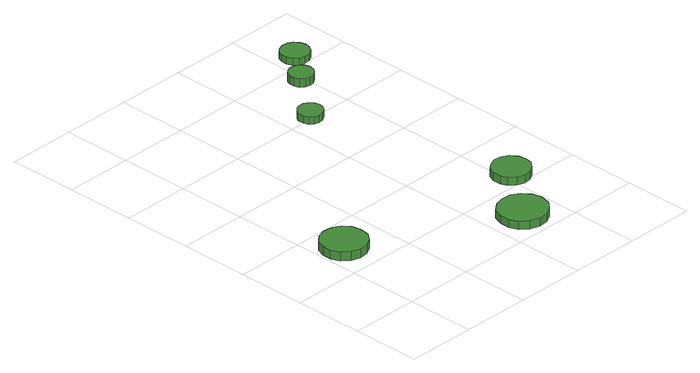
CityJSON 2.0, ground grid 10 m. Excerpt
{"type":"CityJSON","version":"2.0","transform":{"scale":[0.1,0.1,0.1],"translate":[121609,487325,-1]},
"CityObjects":{
"tree1":{"type":"SolitaryVegetationObject","attributes":{"function":"something"},"geometry":[{"type":"MultiSurface","lod":"1","boundaries":[[[0,1,2,3,4,5,6,7,8,9,10,11,12,13,14]],[[15,16,17,18,19,20,21,22,23,24,25,26,27,28,29]],[[0,29,28,1]],[[1,28,27,2]],[[2,27,26,3]],[[3,26,25,4]],[[4,25,24,5]],[[5,24,23,6]],[[6,23,22,7]],[[7,22,21,8]],[[8,21,20,9]],[[9,20,19,10]],[[10,19,18,11]],[[11,18,17,12]],[[12,17,16,13]],[[13,16,15,14]],[[14,15,29,0]]]}]},
"tree2":{"type":"SolitaryVegetationObject","attributes":{"function":"something"},"geometry":[{"type":"MultiSurface","lod":"1","boundaries":[[[30,31,32,33,34,35,36,37,38,39,40,41,42,43,44]],[[45,46,47,48,49,50,51,52,53,54,55,56,57,58,59]],[[30,59,58,31]],[[31,58,57,32]],[[32,57,56,33]],[[33,56,55,34]],[[34,55,54,35]],[[35,54,53,36]],[[36,53,52,37]],[[37,52,51,38]],[[38,51,50,39]],[[39,50,49,40]],[[40,49,48,41]],[[41,48,47,42]],[[42,47,46,43]],[[43,46,45,44]],[[44,45,59,30]]]}]},
"tree3":{"type":"SolitaryVegetationObject","attributes":{"function":"something"},"geometry":[{"type":"MultiSurface","lod":"1","boundaries":[[[60,61,62,63,64,65,66,67,68,69,70,71,72,73,74]],[[75,76,77,78,79,80,81,82,83,84,85,86,87,88,89]],[[60,89,88,61]],[[61,88,87,62]],[[62,87,86,63]],[[63,86,85,64]],[[64,85,84,65]],[[65,84,83,66]],[[66,83,82,67]],[[67,82,81,68]],[[68,81,80,69]],[[69,80,79,70]],[[70,79,78,71]],[[71,78,77,72]],[[72,77,76,73]],[[73,76,75,74]],[[74,75,89,60]]]}]},
"tree4":{"type":"SolitaryVegetationObject","attributes":{"function":"something"},"geometry":[{"type":"MultiSurface","lod":"1","boundaries":[[[90,91,92,93,94,95,96,97,98,99,100,101,102,103,104]],[[105,106,107,108,109,110,111,112,113,114,115,116,117,118,119]],[[90,119,118,91]],[[91,118,117,92]],[[92,117,116,93]],[[93,116,115,94]],[[94,115,114,95]],[[95,114,113,96]],[[96,113,112,97]],[[97,112,111,98]],[[98,111,110,99]],[[99,110,109,100]],[[100,109,108,101]],[[101,108,107,102]],[[102,107,106,103]],[[103,106,105,104]],[[104,105,119,90]]]}]},
"tree5":{"type":"SolitaryVegetationObject","attributes":{"function":"something"},"geometry":[{"type":"MultiSurface","lod":"1","boundaries":[[[120,121,122,123,124,125,126,127,128,129,130,131,132,133,134]],[[135,136,137,138,139,140,141,142,143,144,145,146,147,148,149]],[[120,149,148,121]],[[121,148,147,122]],[[122,147,146,123]],[[123,146,145,124]],[[124,145,144,125]],[[125,144,143,126]],[[126,143,142,127]],[[127,142,141,128]],[[128,141,140,129]],[[129,140,139,130]],[[130,139,138,131]],[[131,138,137,132]],[[132,137,136,133]],[[133,136,135,134]],[[134,135,149,120]]]}]},
"tree6":{"type":"SolitaryVegetationObject","attributes":{"function":"something"},"geometry":[{"type":"MultiSurface","lod":"1","boundaries":[[[150,151,152,153,154,155,156,157,158,159,160,161,162,163,164]],[[165,166,167,168,169,170,171,172,173,174,175,176,177,178,179]],[[150,179,178,151]],[[151,178,177,152]],[[152,177,176,153]],[[153,176,175,154]],[[154,175,174,155]],[[155,174,173,156]],[[156,173,172,157]],[[157,172,171,158]],[[158,171,170,159]],[[159,170,169,160]],[[160,169,168,161]],[[161,168,167,162]],[[162,167,166,163]],[[163,166,165,164]],[[164,165,179,150]]]}]}
},
"vertices":[
[67,152,20],[65,165,20],[57,176,20],[45,182,20],[32,184,20],[19,180,20],[9,171,20],[4,158,20],[4,145,20],[9,133,20],[19,124,20],[32,120,20],[45,121,20],[57,128,20],[65,138,20],[65,138,7],[57,128,7],[45,121,7],[32,120,7],[19,124,7],[9,133,7],[4,145,7],[4,158,7],[9,171,7],[19,180,7],[32,184,7],[45,182,7],[57,176,7],[65,165,7],[67,152,7],
[285,43,18],[282,57,18],[273,69,18],[261,76,18],[247,77,18],[233,73,18],[222,64,18],[217,50,18],[217,36,18],[222,23,18],[233,14,18],[247,9,18],[261,11,18],[273,18,18],[282,29,18],[282,29,6],[273,18,6],[261,11,6],[247,9,6],[233,14,6],[222,23,6],[217,36,6],[217,50,6],[222,64,6],[233,73,6],[247,77,6],[261,76,6],[273,69,6],[282,57,6],[285,43,6],
[339,123,18],[337,134,18],[330,143,18],[320,149,18],[309,150,18],[299,146,18],[290,139,18],[286,129,18],[286,117,18],[290,107,18],[299,100,18],[309,96,18],[320,97,18],[330,103,18],[337,112,18],[337,112,6],[330,103,6],[320,97,6],[309,96,6],[299,100,6],[290,107,6],[286,117,6],[286,129,6],[290,139,6],[299,146,6],[309,150,6],[320,149,6],[330,143,6],[337,134,6],[339,123,6],
[255,403,18],[253,410,18],[249,416,18],[242,420,18],[235,420,18],[228,418,18],[223,413,18],[220,407,18],[220,399,18],[223,392,18],[228,387,18],[235,385,18],[242,386,18],[249,390,18],[253,396,18],[253,396,7],[249,390,7],[242,386,7],[235,385,7],[228,387,7],[223,392,7],[220,399,7],[220,407,7],[223,413,7],[228,418,7],[235,420,7],[242,420,7],[249,416,7],[253,410,7],[255,403,7],
[311,473,20],[309,480,20],[305,485,20],[299,489,20],[291,490,20],[285,488,20],[279,483,20],[276,476,20],[276,469,20],[279,462,20],[285,457,20],[291,455,20],[299,456,20],[305,460,20],[309,465,20],[309,465,8],[305,460,8],[299,456,8],[291,455,8],[285,457,8],[279,462,8],[276,469,8],[276,476,8],[279,483,8],[285,488,8],[291,490,8],[299,489,8],[305,485,8],[309,480,8],[311,473,8],
[349,517,18],[347,525,18],[342,532,18],[335,536,18],[326,537,18],[318,534,18],[312,529,18],[309,521,18],[309,513,18],[312,505,18],[318,499,18],[326,497,18],[335,498,18],[342,502,18],[347,509,18],[347,509,8],[342,502,8],[335,498,8],[326,497,8],[318,499,8],[312,505,8],[309,513,8],[309,521,8],[312,529,8],[318,534,8],[326,537,8],[335,536,8],[342,532,8],[347,525,8],[349,517,8]
]}
